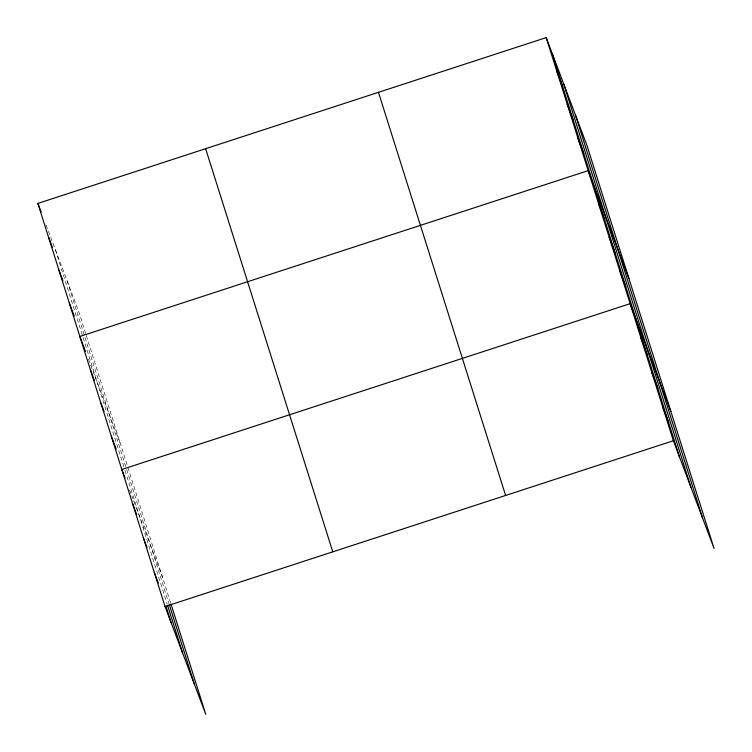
<?xml version="1.0" encoding="UTF-8"?>
<svg xmlns="http://www.w3.org/2000/svg" width="752" height="752" viewBox="0 0 752 752"><rect width="100%" height="100%" fill="white"/><g stroke="black" fill="none" stroke-linecap="round" stroke-linejoin="round"><path stroke-width="0.56" stroke-dasharray="3.76 2.82" d="M46.032 224.97L78.64 311.262L85.982 334.546M88.407 359.08L120.602 444.3M129.551 489.956L132.813 498.604M133.63 500.766L162.564 577.329M86.339 335.655L170.582 602.756M67.21 281.004L126.308 468.364M126.656 469.464L168.909 603.452M55.432 249.824L124.663 469.333M125.011 470.442L167.245 604.326"/><path stroke-width="1.13" d="M170.93 603.865L205.794 714.4L165.045 606.554L37.891 203.416L546.206 37.6L586.955 145.446L714.109 548.584L673.36 440.738L546.206 37.6M165.045 606.554L673.36 440.738M556.696 70.857L562.797 87.006M567.187 104.114L573.287 120.264M577.677 137.381L583.778 153.521M628.916 278.475L588.167 170.638L79.853 336.454L85.549 351.522M598.658 203.895L604.758 220.045M609.148 237.153L615.249 253.302M619.639 270.41L625.739 286.559M670.878 411.513L630.129 303.667L121.815 469.492L125.067 478.103M640.93 337.939L647.03 354.089M651.74 372.202L657.84 388.352M662.55 406.475L668.65 422.615M37.891 203.416L41.144 212.026M48.382 236.673L52.452 247.446M58.872 269.94L62.942 280.703M69.363 303.197L74.241 316.113M90.343 369.711L94.414 380.474M100.834 402.969L104.086 411.579M111.324 436.226L116.203 449.151M132.625 503.755L136.695 514.518M143.435 538.018L147.091 547.71M154.235 572.291L158.305 583.054M575.515 115.188L702.678 518.325M563.737 84.008L690.891 487.146M552.306 53.749L679.46 456.887M378.463 92.317L505.617 495.455M205.634 148.699L332.788 551.836M169.256 604.552L194.364 684.141M167.593 605.435L182.586 652.962M165.919 606.121L171.146 622.703"/></g></svg>
